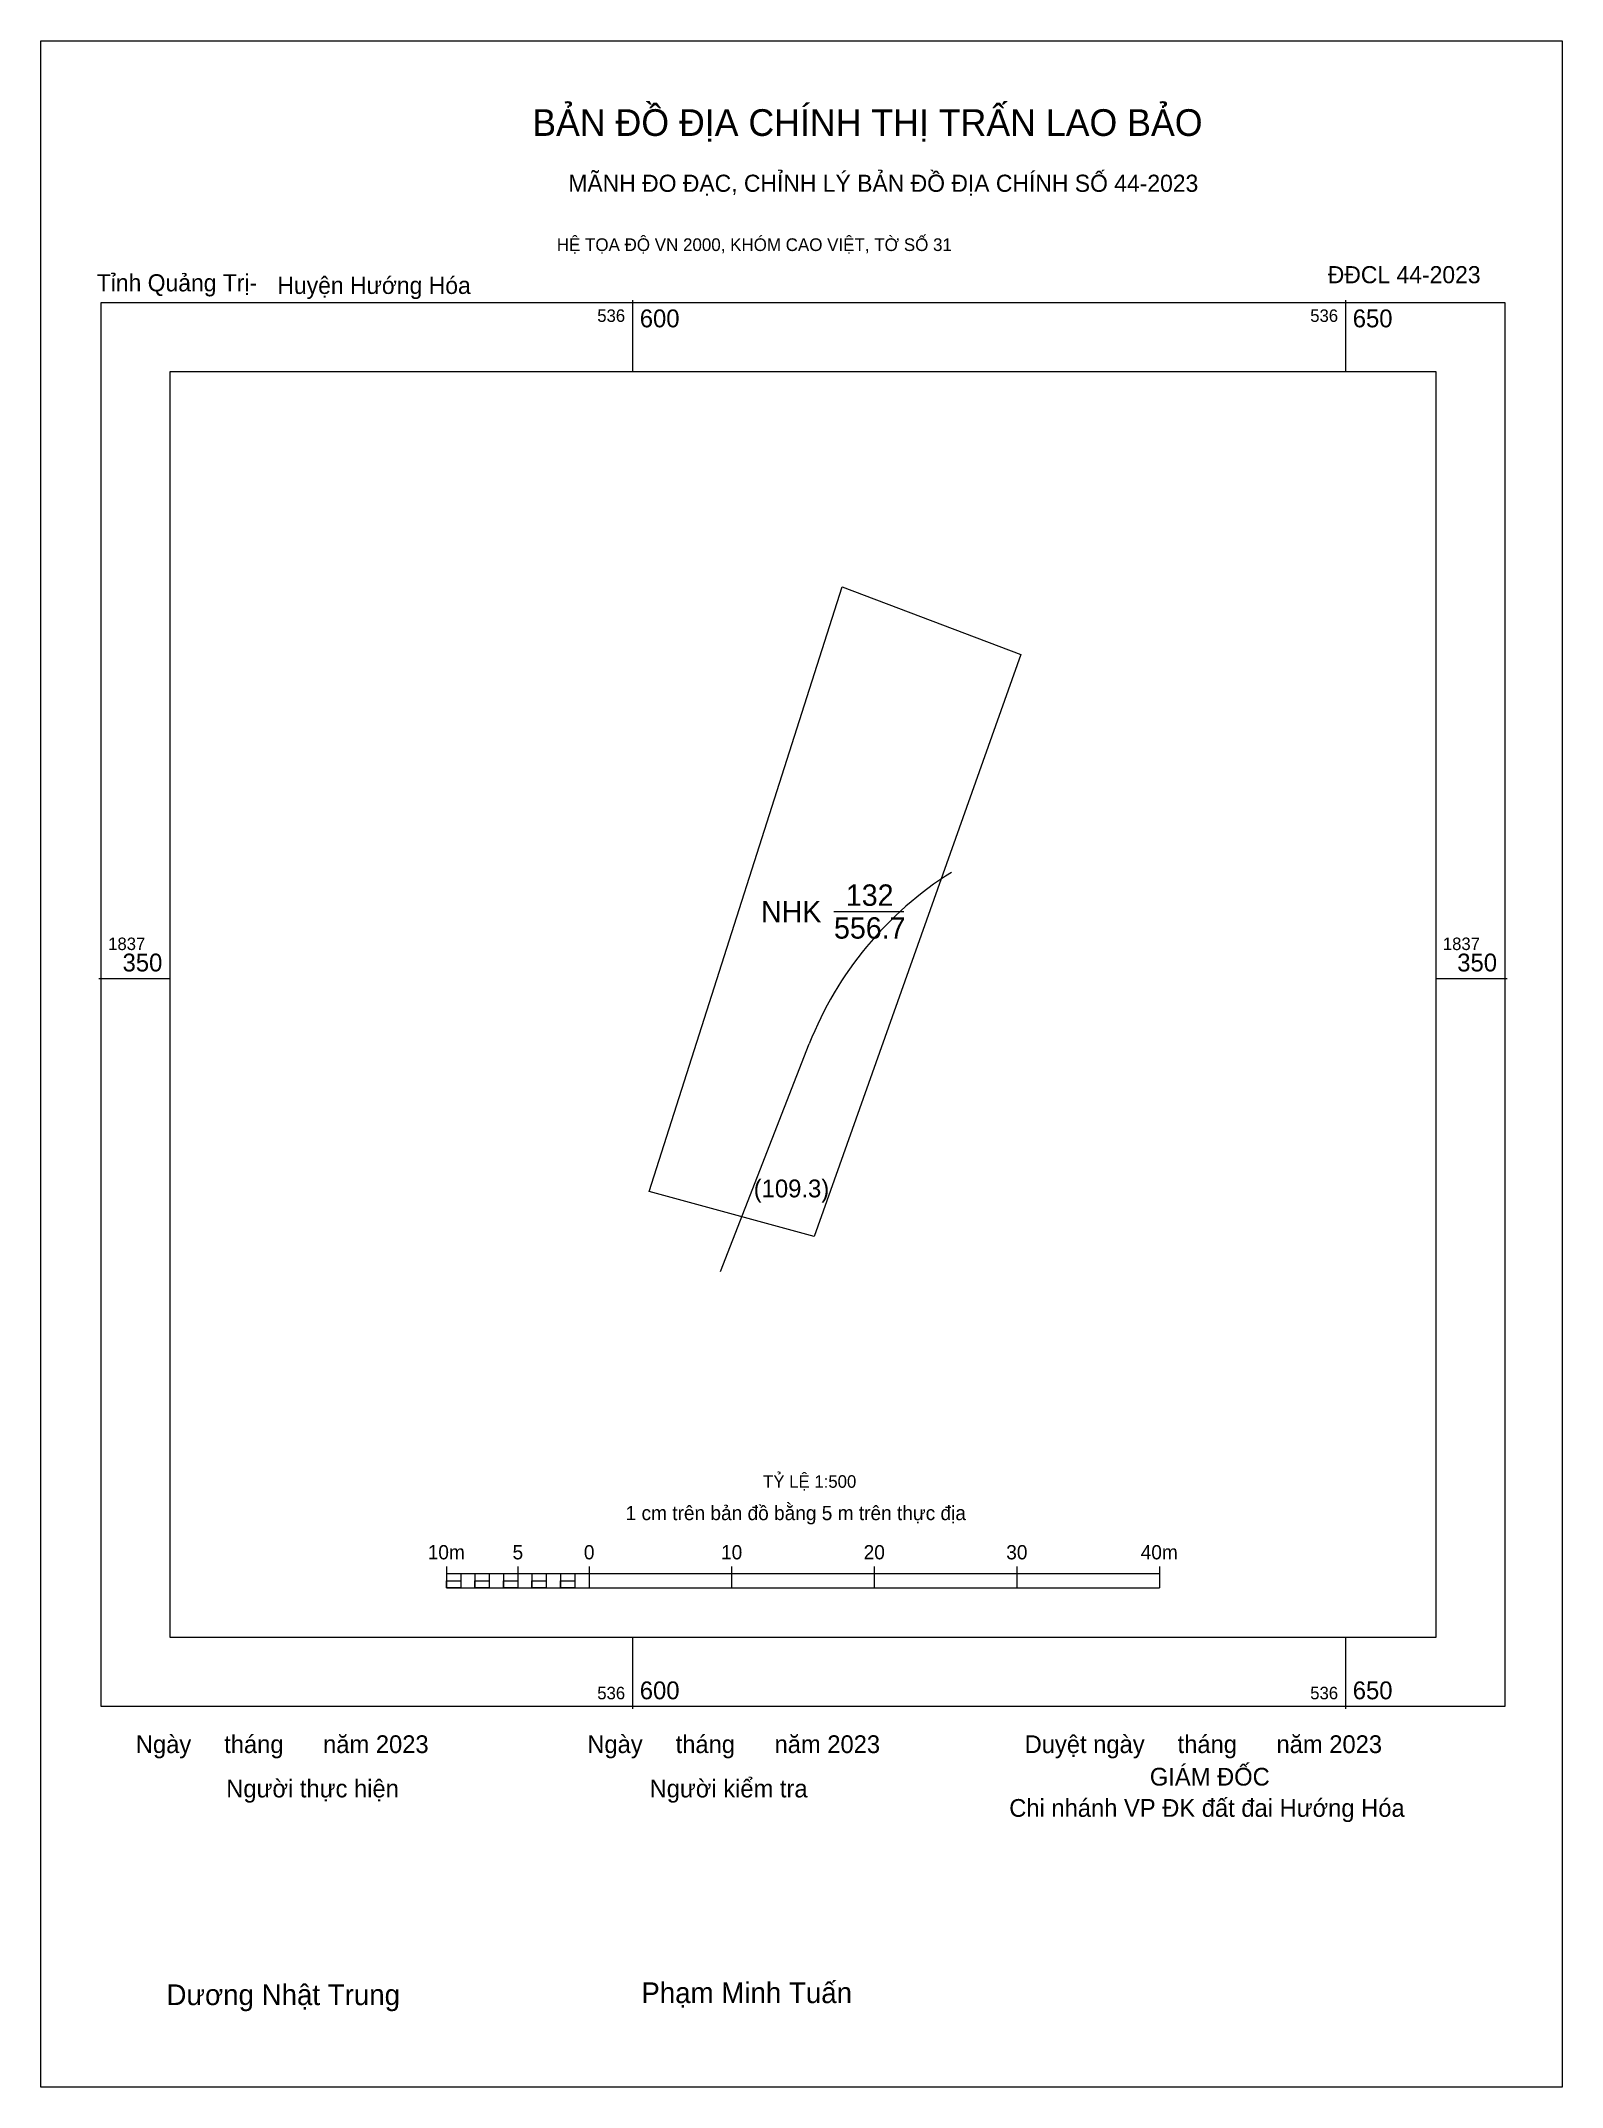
# Model space of a CAD drawing. Extents: x 536559 to 536665, y 1837272 to 1837416.
import ezdxf

# ---------------------------------------------------------------- set-up
doc = ezdxf.new("R2010")
doc.units = 0
for name, color, linetype in [('Level 10', 7, 'Continuous'), ('Level 13', 7, 'Continuous'), ('Level 15', 7, 'Continuous'), ('Level 26', 7, 'Continuous'), ('Level 27', 7, 'Continuous'), ('Level 5', 7, 'Continuous'), ('Level 6', 7, 'Continuous'), ('Level 62', 7, 'Continuous'), ('Level 63', 7, 'Continuous'), ('Level 9', 7, 'Continuous')]:
    doc.layers.add(name, color=color, linetype=linetype)

msp = doc.modelspace()

# ---------------------------------------------------------------- linework, layer by layer
at = {"layer": 'Level 10'}
msp.add_lwpolyline([(536601.15, 1837335.06), (536614.7, 1837377.47), (536627.23, 1837372.72), (536612.73, 1837331.92)], close=True, dxfattribs=at)
at = {"layer": 'Level 15'}
msp.add_lwpolyline([(536558.5, 1837415.74), (536665.18, 1837415.74), (536665.18, 1837272.28), (536558.5, 1837272.28)], close=True, dxfattribs=at)
at = {"layer": 'Level 26'}
msp.add_line((536614.12, 1837354.7), (536619.02, 1837354.7), dxfattribs=at)
at = {"layer": 'Level 27'}
for p, q in [((536614.7, 1837377.47), (536614.7, 1837377.47)), ((536601.15, 1837335.06), (536601.15, 1837335.06)), ((536612.73, 1837331.92), (536612.72, 1837331.92))]:
    msp.add_line(p, q, dxfattribs=at)
at = {"layer": 'Level 5'}
msp.add_lwpolyline([(536606.16, 1837329.46), (536612.39, 1837345.42)], dxfattribs=at)
msp.add_arc((536635.66, 1837336.28), 25, 122.1562, 158.5585, dxfattribs=at)
at = {"layer": 'Level 62'}
msp.add_lwpolyline([(536567.56, 1837392.57), (536656.32, 1837392.57), (536656.32, 1837303.81), (536567.56, 1837303.81)], close=True, dxfattribs=at)
at = {"layer": 'Level 63'}
for p, q in [((536600, 1837397.57), (536600, 1837392.57)), ((536650, 1837397.57), (536650, 1837392.57)), ((536562.56, 1837350), (536567.56, 1837350)), ((536656.32, 1837350), (536661.32, 1837350)), ((536586.94, 1837308.78), (536586.94, 1837307.28)), ((536591.94, 1837308.78), (536591.94, 1837307.28)), ((536596.94, 1837308.78), (536596.94, 1837307.28)), ((536606.94, 1837308.78), (536606.94, 1837307.28)), ((536616.94, 1837308.78), (536616.94, 1837307.28)), ((536626.94, 1837308.78), (536626.94, 1837307.28)), ((536636.94, 1837308.78), (536636.94, 1837307.28)), ((536586.94, 1837308.28), (536636.94, 1837308.28)), ((536586.94, 1837307.28), (536636.94, 1837307.28)), ((536587.94, 1837308.28), (536587.94, 1837307.28)), ((536588.94, 1837308.28), (536588.94, 1837307.28)), ((536589.94, 1837308.28), (536589.94, 1837307.28)), ((536590.94, 1837308.28), (536590.94, 1837307.28)), ((536591.94, 1837308.28), (536591.94, 1837307.28)), ((536592.94, 1837308.28), (536592.94, 1837307.28)), ((536593.94, 1837308.28), (536593.94, 1837307.28)), ((536594.94, 1837308.28), (536594.94, 1837307.28)), ((536595.94, 1837308.28), (536595.94, 1837307.28)), ((536596.94, 1837308.28), (536596.94, 1837307.28)), ((536600, 1837303.81), (536600, 1837298.81)), ((536650, 1837303.81), (536650, 1837298.81))]:
    msp.add_line(p, q, dxfattribs=at)
for points in [[(536562.72, 1837397.41), (536661.16, 1837397.41), (536661.16, 1837298.97), (536562.72, 1837298.97)], [(536586.94, 1837307.78), (536587.94, 1837307.78), (536587.94, 1837307.28), (536586.94, 1837307.28)], [(536586.94, 1837307.78), (536587.94, 1837307.78), (536587.94, 1837307.28), (536586.94, 1837307.28)], [(536588.94, 1837307.78), (536589.94, 1837307.78), (536589.94, 1837307.28), (536588.94, 1837307.28)], [(536590.94, 1837307.78), (536591.94, 1837307.78), (536591.94, 1837307.28), (536590.94, 1837307.28)], [(536592.94, 1837307.78), (536593.94, 1837307.78), (536593.94, 1837307.28), (536592.94, 1837307.28)], [(536594.94, 1837307.78), (536595.94, 1837307.78), (536595.94, 1837307.28), (536594.94, 1837307.28)]]:
    msp.add_lwpolyline(points, close=True, dxfattribs=at)

# ---------------------------------------------------------------- texts
at = {"layer": 'Level 13'}
for s, p in [('132', (536614.95, 1837355.1)), ('NHK', (536609, 1837353.95)), ('556.7', (536614.12, 1837352.8))]:
    msp.add_text(s, height=1.5, dxfattribs=at).set_placement(p)
at = {"layer": 'Level 5'}
msp.add_text('(109.3)', height=1.25, dxfattribs=at).set_placement((536608.49, 1837334.66))
at = {"layer": 'Level 6'}
msp.add_text('TỶ LỆ 1:500', height=0.879, dxfattribs=at).set_placement((536609.15, 1837314.3))
at = {"layer": 'Level 63'}
for s, height, p in [('BẢN ĐỒ ĐỊA CHÍNH THỊ TRẤN LAO BẢO', 1.8718, (536592.96, 1837409.08)), ('MÃNH ĐO ĐẠC, CHỈNH LÝ BẢN ĐỒ ĐỊA CHÍNH SỐ 44-2023', 1.2011, (536595.49, 1837405.16)), ('HỆ TỌA ĐỘ VN 2000, KHÓM CAO VIỆT, TỜ SỐ 31', 0.8891, (536594.68, 1837401.01)), ('536', 0.875, (536597.52, 1837396.04)), ('600', 1.25, (536600.5, 1837395.66)), ('536', 0.875, (536647.52, 1837396.04)), ('650', 1.25, (536650.5, 1837395.66)), ('1837', 0.875, (536563.22, 1837352)), ('350', 1.25, (536564.23, 1837350.5)), ('1837', 0.875, (536656.82, 1837352)), ('350', 1.25, (536657.83, 1837350.5)), ('D', 0.00501, (536616.96, 1837345.26)), ('D', 0.00501, (536616.96, 1837345.26)), ('D', 0.00501, (536616.96, 1837345.26)), ('D', 0.00501, (536616.96, 1837345.26)), ('D', 0.00501, (536616.96, 1837345.26)), ('D', 0.00501, (536616.96, 1837345.26)), ('D', 0.00501, (536616.96, 1837345.26)), ('D', 0.00501, (536616.96, 1837345.26)), ('D', 0.00501, (536616.96, 1837345.26)), ('D', 0.00501, (536616.96, 1837345.26)), ('D', 0.00501, (536616.96, 1837345.26)), ('D', 0.00501, (536616.96, 1837345.26)), ('D', 0.00501, (536616.96, 1837345.26)), ('D', 0.00501, (536616.96, 1837345.26)), ('D', 0.00501, (536616.96, 1837345.26)), ('D', 0.00501, (536616.96, 1837345.26)), ('D', 0.00501, (536616.96, 1837345.26)), ('D', 0.00501, (536616.96, 1837345.26)), ('D', 0.00501, (536616.96, 1837345.26)), ('D', 0.00501, (536616.96, 1837345.26)), ('D', 0.00501, (536616.96, 1837345.26)), ('D', 0.00501, (536616.96, 1837345.26)), ('D', 0.00501, (536616.96, 1837345.26)), ('D', 0.00501, (536616.96, 1837345.26)), ('D', 0.00501, (536616.96, 1837345.26)), ('D', 0.00501, (536616.96, 1837345.26)), ('D', 0.00501, (536616.96, 1837345.26)), ('D', 0.00501, (536616.96, 1837345.26)), ('1 cm trên bản đồ bằng 5 m trên thực địa', 1, (536599.51, 1837312.03)), ('10m', 1, (536585.63, 1837309.28)), ('5', 1, (536591.58, 1837309.28)), ('0', 1, (536596.58, 1837309.28)), ('10', 1, (536606.2, 1837309.28)), ('20', 1, (536616.2, 1837309.28)), ('30', 1, (536626.2, 1837309.28)), ('40m', 1, (536635.63, 1837309.28)), ('536', 0.875, (536597.52, 1837299.47)), ('600', 1.25, (536600.5, 1837299.47)), ('536', 0.875, (536647.52, 1837299.47)), ('650', 1.25, (536650.5, 1837299.47)), ('Ngày     tháng      năm 2023', 1.2442, (536565.16, 1837295.7)), ('Ngày     tháng      năm 2023', 1.2442, (536596.82, 1837295.7)), ('Duyệt ngày     tháng      năm 2023', 1.2442, (536627.49, 1837295.7)), ('GIÁM ĐỐC', 1.244, (536636.27, 1837293.42)), ('Người thực hiện', 1.2442, (536571.5, 1837292.59)), ('Người kiểm tra', 1.2442, (536601.19, 1837292.59)), ('Chi nhánh VP ĐK đất đai Hướng Hóa', 1.2442, (536626.41, 1837291.23)), ('Dương Nhật Trung', 1.4512, (536567.31, 1837278.03)), ('Phạm Minh Tuấn', 1.4512, (536600.61, 1837278.17))]:
    msp.add_text(s, height=height, dxfattribs=at).set_placement(p)
at = {"layer": 'Level 9'}
for s, p in [('Tỉnh Quảng Trị-', (536562.42, 1837398.18)), ('Huyện Hướng Hóa', (536575.09, 1837398)), ('ĐĐCL 44-2023', (536648.75, 1837398.75))]:
    msp.add_text(s, height=1.2011, dxfattribs=at).set_placement(p)

doc.saveas('drawing.dxf')
